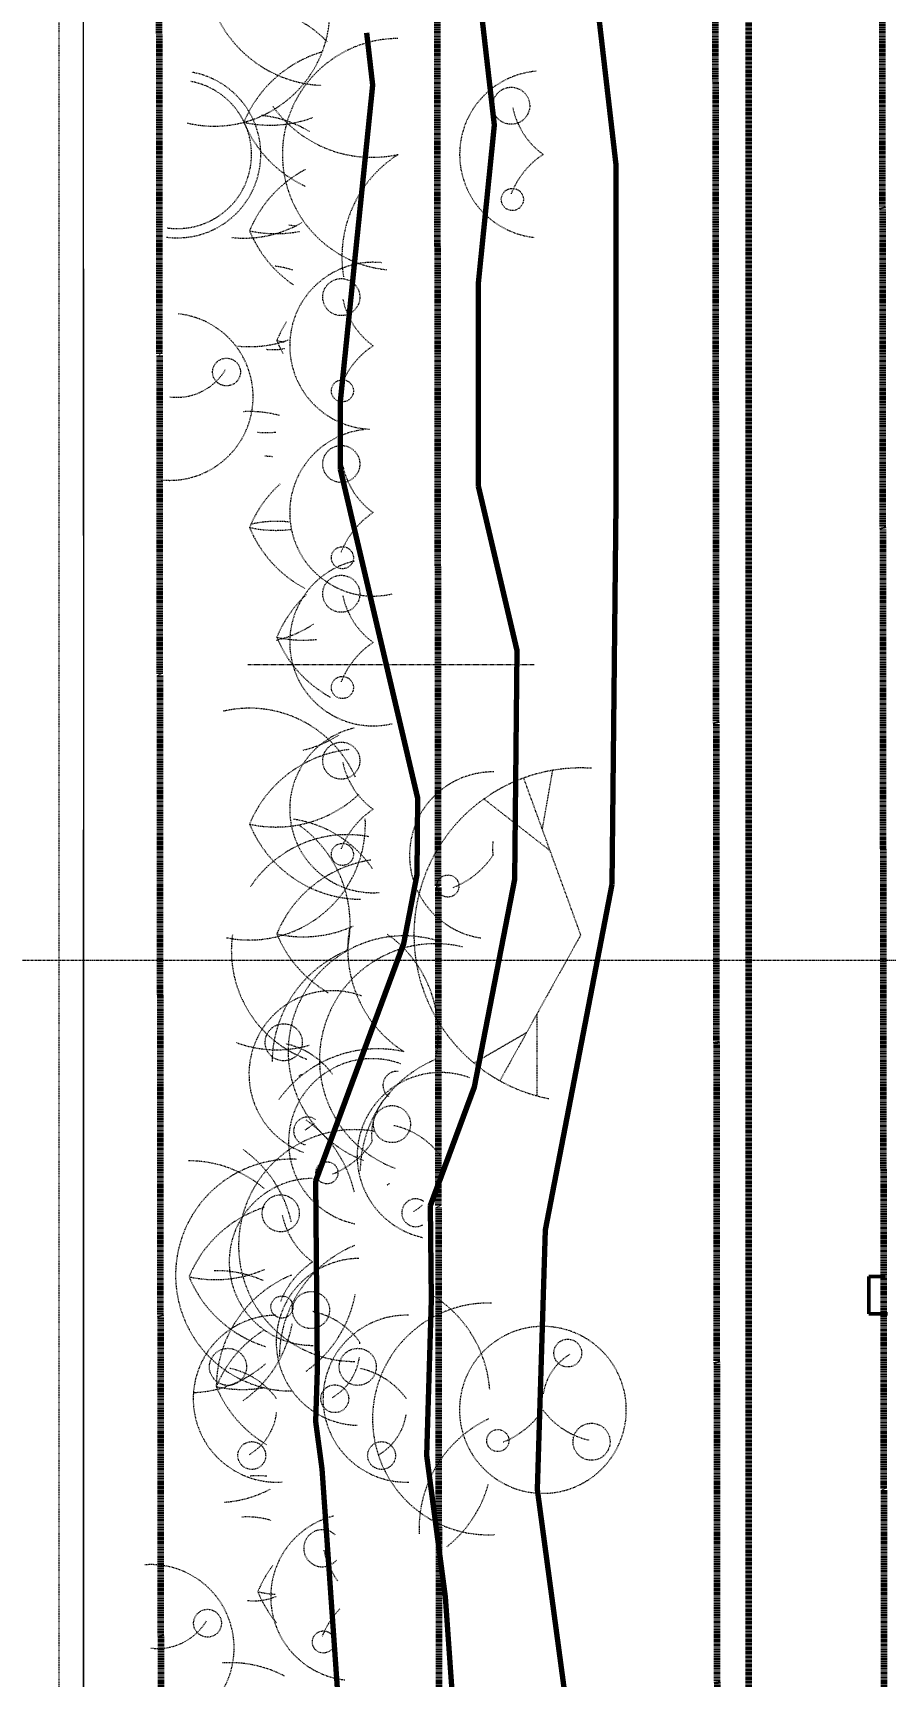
# Model space of a CAD drawing. Header units: inches. Extents: x -4292 to -464, y 9706 to 12474.
# Drawn here: x -4015.2 to -3831.3, y 10348.8 to 10703.3 of the extents above; entities that cross this region are included whole.
import ezdxf

# ---------------------------------------------------------------- set-up
doc = ezdxf.new("R2010")
doc.units = ezdxf.units.IN
doc.header["$MEASUREMENT"] = 0
for name, pattern in [('Aligning Line 1_8_', [0.25, 0.125, -0.125]), ('Dash', [0.25, 0.125, -0.125]), ('Dash 1_16_', [0.125, 0.0625, -0.0625]), ('Double Dash 3_8_', [1, 0.375, -0.125, 0.125, -0.125, 0.125, -0.125]), ('Grid Line 1_2_', [0.875, 0.5, -0.125, 0.125, -0.125]), ('Hidden 1_8_', [0.1875, 0.125, -0.0625])]:
    doc.linetypes.add(name, pattern=pattern)
for name, color, linetype, lineweight in [('A-ANNO-DIMS', 211, 'Continuous', 9), ('A-ANNO-DIMS-120', 211, 'Continuous', 9), ('A-DETL-GENF-HDLN-1', 9, 'Dash', 9), ('A-DETL-HDLN', 90, 'Hidden 1_8_', 9), ('A-GENM-2', 250, 'Continuous', 50), ('C-PROP-LINE-1', 170, 'Double Dash 3_8_', 140), ('C-PROP-LINE-2', 91, 'Dash 1_16_', 140), ('C-TOPO', 7, 'Continuous', 9), ('C-TOPO-MAJR-1', 130, 'Continuous', 70), ('G-ANNO-SYMB-1', 147, 'Aligning Line 1_8_', 9), ('S-GRID-1', 1, 'Grid Line 1_2_', 9)]:
    doc.layers.add(name, color=color, linetype=linetype, lineweight=lineweight)
doc.styles.add('Century Gothic_B', font='GOTHICB.TTF', dxfattribs={"height": 11.25})
doc.dimstyles.new('OD__1__Tol__', dxfattribs={"dimscale": 12, "dimtxt": 11.746893, "dimasz": 1.25, "dimexe": 0.9375, "dimexo": 0.625, "dimgap": 0.15625, "dimtad": 1, "dimdec": 0, "dimzin": 3, "dimdsep": 46, "dimlunit": 4, "dimtxsty": 'Century Gothic_B', "dimblk1": 'OBLIQUE', "dimblk2": 'OBLIQUE', "dimsah": 1, "dimcen": 0.09, "dimdle": 0.9375, "dimazin": 0, "dimtfac": 1, "dimtdec": 4, "dimtix": 1, "dimtmove": 0, "dimatfit": 3, "dimfxl": 1, "dimtvp": 1, "dimtfill": 1, "dimfrac": 2, "dimtolj": 1, "dimtzin": 0, "dimarcsym": 2})

# ---------------------------------------------------------------- blocks, each defined once
blk = doc.blocks.new('DIMBLOCK16-FLOOR PLAN - 1ST FLOOR')
at = {"layer": 'A-ANNO-DIMS-120'}
for p, q in [((-3828.32, 11545.4), (-3828.32, 10269.06)), ((-3828.32, 10280.31), (-3828.32, 11545.4)), ((-3338.72, 10283.41), (-3338.72, 10269.06)), ((-3338.72, 10280.31), (-3338.72, 10283.41)), ((-3839.57, 10280.31), (-3338.72, 10280.31))]:
    blk.add_line(p, q, dxfattribs=at)
at = {"layer": 'A-ANNO-DIMS-120', "lineweight": 50}
for p, q in [((-3828.32, 10280.31), (-3820.82, 10287.81)), ((-3338.72, 10280.31), (-3331.22, 10287.81)), ((-3828.32, 10280.31), (-3835.82, 10272.81)), ((-3338.72, 10280.31), (-3346.22, 10272.81))]:
    blk.add_line(p, q, dxfattribs=at)
at = {"layer": 'A-ANNO-DIMS-120', "color": 0, "insert": (-3613.26, 10296.6), "char_height": 11.25, "width": 71.3764, "attachment_point": 1, "line_spacing_factor": 0.984502, "style": 'Century Gothic_B', "bg_fill": 3, "box_fill_scale": 1.25, "bg_fill_color": 256, "bg_fill_true_color": 13158600, "bg_fill_transparency": 0}
blk.add_mtext('40\' - 10"', dxfattribs=at)
blk = doc.blocks.new('_Oblique')
at = {"color": 0, "linetype": 'ByBlock', "lineweight": -2}
blk.add_line((-0.5, -0.5), (0.5, 0.5), dxfattribs=at)

msp = doc.modelspace()

# ---------------------------------------------------------------- linework, layer by layer
at = {"layer": 'A-DETL-GENF-HDLN-1'}
for p, q in [((-3905.27175, 10531.49047), (-3903.027, 10544.22108)), ((-3896.98806, 10508.73121), (-3909.30078, 10542.56014)), ((-3903.58599, 10526.85887), (-3917.89494, 10538.03825)), ((-3896.98806, 10508.73121), (-3914.44121, 10477.2449)), ((-3906.47779, 10491.61128), (-3906.47779, 10474.00449)), ((-3908.69905, 10487.60403), (-3920.02345, 10481.06588))]:
    msp.add_line(p, q, dxfattribs=at)
for centre, radius in [((-3911.99775, 10687.57771), 4), ((-3911.74787, 10667.36094), 2.38542), ((-3948.66161, 10646.30039), 4), ((-3973.41689, 10630.13559), 3), ((-3948.41173, 10626.08362), 2.38542), ((-3948.66161, 10610.30039), 4), ((-3948.41173, 10590.08362), 2.38542), ((-3948.66161, 10582.30039), 4), ((-3948.41173, 10562.08362), 2.38542), ((-3948.66161, 10546.30039), 4), ((-3948.41173, 10526.08362), 2.38542), ((-3925.65901, 10519.25312), 2.38542), ((-3961.06618, 10485.54802), 4), ((-3937.72948, 10467.89849), 4), ((-3951.75999, 10457.38854), 2.38542), ((-3961.71199, 10448.65323), 4), ((-3961.46211, 10428.43646), 2.38542), ((-3955.18692, 10427.78509), 4), ((-3973.09702, 10415.53096), 4), ((-3945.09702, 10415.53096), 4), ((-3899.79419, 10418.50507), 3), ((-3950.05669, 10408.65575), 3), ((-3914.88073, 10399.62562), 2.38542), ((-3894.66396, 10399.37573), 4), ((-3967.96678, 10396.40162), 3), ((-3939.96678, 10396.40162), 3), ((-3977.51299, 10360.22924), 3), ((-3952.50784, 10356.17728), 2.38542)]:
    msp.add_circle(centre, radius, dxfattribs=at)
for centre, radius, start, end in [((-3976.09117, 10708.18045), 25, 270, 63.9273622), ((-3951.84144, 10718.20192), 26.23889, 202.4534107, 267.530168), ((-3969.67172, 10684.01869), 25, 43.9285301, 74.2114716), ((-3945.42199, 10673.99722), 26.23889, 106.423359, 157.5465893), ((-3936.36362, 10677.08496), 25, 90.2782064, 264.1620818), ((-3984.01469, 10677.08496), 18, 270, 79.78543), ((-3984.01469, 10677.08496), 16, 270, 79.7819761), ((-3905.12374, 10677.08496), 18, 94.6481303, 264.159109), ((-3963.97175, 10709.63098), 26.23889, 257.4534107, 290.3934601), ((-3968.45061, 10660.61276), 25, 58.808872, 84.1620431), ((-3942.06358, 10702.69726), 26.23889, 215.4534107, 282.5465893), ((-3895.2475, 10690.65284), 16.78176, 192.0513601, 233.9486399), ((-3976.09117, 10708.18045), 25, 256.6018565, 270), ((-3945.42199, 10694.04016), 26.23889, 202.4534107, 245.2326436), ((-3944.20088, 10650.59129), 26.23889, 117.6378904, 157.5465893), ((-3922.28347, 10654.94385), 26.23889, 122.4534107, 189.5465893), ((-3894.89017, 10661.7208), 18.46031, 123.6662964, 158.3337036), ((-3984.01469, 10677.08496), 16, 261.9536081, 270), ((-3969.67172, 10684.01869), 25, 270, 300.0461437), ((-3962.75065, 10686.22506), 26.23889, 257.4534107, 281.1307448), ((-3944.20088, 10670.63424), 26.23889, 202.4534107, 235.8306915), ((-3962.57561, 10636.92503), 25, 80.2608784, 84.1619966), ((-3984.01469, 10677.08496), 18, 262.2014057, 270), ((-3969.67172, 10684.01869), 25, 263.9863215, 270), ((-3964.88419, 10635.06049), 18, 71.3793103, 84.163118), ((-3941.78759, 10635.80764), 18, 84.1630892, 267.8281066), ((-3931.91135, 10649.37553), 16.78176, 192.0513601, 233.9486399), ((-3985.67221, 10624.77307), 18, 270, 84.1633763), ((-3938.32588, 10626.90356), 26.23889, 147.5392553, 157.5465893), ((-3968.45061, 10660.61276), 25, 264.1619902, 270), ((-3968.45061, 10660.61276), 25, 270, 289.5460809), ((-3963.36466, 10647.19184), 12.22615, 262.8605029, 281.9917714), ((-3956.87565, 10662.53733), 26.23889, 257.4534107, 261.1713058), ((-3938.32588, 10646.94651), 26.23889, 202.4534107, 209.260349), ((-3931.55403, 10620.44349), 18.46031, 123.6662964, 158.3337036), ((-3984.15267, 10636.90442), 12.22615, 262.8605029, 329.0244958), ((-3968.45061, 10596.61276), 25, 75.0446489, 93.0024675), ((-3964.88419, 10635.06049), 18, 264.1590459, 270), ((-3964.88419, 10635.06049), 18, 270, 277.0589539), ((-3941.78759, 10599.80764), 18, 96.5702793, 270), ((-3962.57561, 10636.92503), 25, 264.1620367, 268.0631549), ((-3985.67221, 10624.77307), 18, 264.1588603, 270), ((-3931.91135, 10613.37553), 16.78176, 192.0513601, 233.9486399), ((-3944.20088, 10586.59129), 26.23889, 132.268949, 157.5465893), ((-3931.55403, 10584.44349), 18.46031, 123.6662964, 158.3337036), ((-3962.75065, 10622.22506), 26.23889, 257.4534107, 277.1171394), ((-3944.20088, 10606.63424), 26.23889, 202.4534107, 241.9566623), ((-3962.57561, 10572.92503), 25, 83.7726417, 103.2289131), ((-3941.78759, 10571.80764), 18, 103.2201028, 270), ((-3938.32588, 10562.90356), 26.23889, 133.0951223, 157.5465893), ((-3931.91135, 10585.37553), 16.78176, 192.0513601, 233.9486399), ((-3941.78759, 10599.80764), 18, 270, 283.2281441), ((-3968.45061, 10596.61276), 25, 283.2286056, 303.4400496), ((-3956.87565, 10598.53733), 26.23889, 257.4534107, 276.3996288), ((-3938.32588, 10582.94651), 26.23889, 202.4534107, 241.056444), ((-3931.55403, 10556.44349), 18.46031, 123.6662964, 158.3337036), ((-3968.45061, 10532.61276), 25, 23.9531497, 103.2288361), ((-3941.78759, 10535.80764), 18, 103.2200507, 270), ((-3941.78759, 10571.80764), 18, 270, 283.2281849), ((-3962.57561, 10572.92503), 25, 283.2286535, 302.621882), ((-3944.20088, 10522.59129), 26.23889, 96.2539006, 157.5465893), ((-3931.91135, 10549.37553), 16.78176, 192.0513601, 233.9486399), ((-3915.93499, 10525.87725), 18, 89.4009539, 180), ((-3896.98806, 10508.73121), 36, 86.1532735, 180), ((-3962.75065, 10558.22506), 26.23889, 257.4534107, 313.1866283), ((-3931.55403, 10520.44349), 18.46031, 123.6662964, 158.3337036), ((-3968.45061, 10532.61276), 25, 270, 2.5400416), ((-3944.20088, 10542.63424), 26.23889, 202.4534107, 269.5465893), ((-3962.57561, 10508.92503), 25, 34.2435157, 81.8155228), ((-3972.99085, 10511.03698), 26.23889, 347.4534107, 54.5465893), ((-3947.37856, 10505.33701), 25, 79.2176632, 146.7892359), ((-3903.80364, 10527.39679), 12.22615, 172.6801566, 187.1394971), ((-3915.93499, 10525.87725), 18, 180, 261.8992512), ((-3931.29914, 10536.11082), 18.46031, 291.6662964, 326.3337036), ((-3938.32588, 10498.90356), 26.23889, 98.6607115, 157.5465893), ((-3941.78759, 10535.80764), 18, 270, 274.0561112), ((-3968.45061, 10532.61276), 25, 258.5204804, 270), ((-3947.37856, 10505.33701), 25, 172.1568944, 249.632446), ((-3956.87565, 10534.53733), 26.23889, 257.4534107, 294.3707821), ((-3938.32588, 10518.94651), 26.23889, 202.4534107, 240.0141264), ((-3935.10923, 10483.50728), 25, 90, 249.6383263), ((-3921.02908, 10505.64839), 26.23889, 170.4534107, 237.5465893), ((-3953.96643, 10487.51246), 26.23889, 347.4534107, 54.5465893), ((-3935.10923, 10483.50728), 25, 73.7267049, 90), ((-3896.98806, 10508.73121), 36, 180, 259.0243902), ((-3937.35709, 10481.08729), 26.23889, 112.4534107, 179.5465893), ((-3928.35413, 10481.81249), 25, 76.4894256, 249.6324599), ((-3950.57344, 10478.674), 18, 69.6290292, 249.6421942), ((-3962.57561, 10508.92503), 25, 249.6380601, 270), ((-3962.57561, 10508.92503), 25, 270, 286.3042008), ((-3940.80919, 10457.89498), 26.23889, 77.4534107, 144.5465893), ((-3964.14132, 10468.79776), 16.78176, 36.0513601, 77.9486399), ((-3942.03597, 10464.01268), 18, 69.6415094, 180), ((-3927.23674, 10461.02448), 18, 69.6289944, 257.8766158), ((-3918.33266, 10457.56276), 26.23889, 112.4534107, 179.5465893), ((-3936.67346, 10476.268), 3, 84.5324609, 180), ((-3972.99085, 10499.63705), 26.23889, 305.4534107, 306.8844456), ((-3936.67346, 10476.268), 3, 180, 234.4708277), ((-3929.90462, 10465.53221), 12.22615, 132.4572557, 187.1394971), ((-3955.93595, 10466.41868), 3, 54.4662809, 264.5366121), ((-3971.42386, 10447.39905), 26.23889, 12.8190828, 54.5465893), ((-3945.81156, 10441.69909), 25, 79.690193, 270.2582631), ((-3962.70479, 10477.15447), 12.22615, 300.9755042, 312.4591497), ((-3940.80462, 10451.14824), 16.78176, 36.0513601, 77.9486399), ((-3985.02169, 10441.01992), 26.23889, 12.8198427, 54.5465893), ((-3942.03597, 10464.01268), 18, 180, 258.0832467), ((-3957.40013, 10474.24624), 18.46031, 291.6662964, 326.3337036), ((-3959.40939, 10435.31996), 25, 87.5611599, 270.4353669), ((-3981.50099, 10434.9656), 25, 49.5116171, 90.5483371), ((-3954.83797, 10438.16048), 18, 90.2531721, 270), ((-3953.96643, 10476.11253), 26.23889, 305.4534107, 306.8844727), ((-3932.59925, 10448.76916), 3, 54.4660489, 302.0331155), ((-3939.36809, 10459.50494), 12.22615, 300.9755042, 312.8875525), ((-3957.25126, 10424.94413), 26.23889, 107.8255593, 157.5465893), ((-3944.96173, 10451.72836), 16.78176, 192.0513601, 233.9486399), ((-3935.79009, 10417.44936), 26.23889, 112.4534107, 179.5465893), ((-3975.80102, 10460.5779), 26.23889, 257.4534107, 294.0165381), ((-3944.69417, 10420.91107), 18, 90.5538673, 268.3121206), ((-3944.6044, 10422.79632), 18.46031, 123.6662964, 158.3337036), ((-3957.25126, 10444.98707), 26.23889, 202.4534107, 252.8177241), ((-3975.62599, 10411.27787), 25, 66.1397216, 91.2606663), ((-3949.38792, 10411.07023), 26.23889, 112.4534107, 179.5465893), ((-3971.42386, 10435.99913), 26.23889, 305.4534107, 349.4911836), ((-3916.91319, 10404.29677), 25, 88.2668575, 273.1685876), ((-3942.7887, 10408.64848), 26.23889, 4.4522201, 57.5465893), ((-3962.60427, 10408.65694), 18, 90.4427532, 273.845077), ((-3958.26206, 10411.03483), 16.78176, 36.0513601, 77.9486399), ((-3934.60427, 10408.65694), 18, 88.271761, 271.9918027), ((-3951.37626, 10401.2564), 26.23889, 122.5448017, 157.5465893), ((-3985.02169, 10429.62), 26.23889, 305.4534107, 349.4904921), ((-3905.15671, 10406.24975), 18, 90.2138688, 180), ((-3905.15671, 10406.24975), 18, 268.9606248, 88.2589628), ((-3954.83797, 10438.16048), 18, 270, 270.5491243), ((-3956.82552, 10419.39154), 12.22615, 5.1540449, 7.1394971), ((-3981.50099, 10434.9656), 25, 272.111823, 311.5193212), ((-3976.17215, 10398.7807), 16.78176, 36.0513601, 77.9486399), ((-3956.82552, 10419.39154), 12.22615, 300.9755042, 351.5777241), ((-3948.17215, 10398.7807), 16.78176, 36.0513601, 77.9486399), ((-3893.02536, 10407.76929), 12.22615, 120.9755042, 171.1666048), ((-3969.92602, 10436.89017), 26.23889, 257.4534107, 280.1240685), ((-3951.37626, 10421.29934), 26.23889, 202.4534107, 239.4417141), ((-3974.73562, 10407.13741), 12.22615, 300.9755042, 353.5170016), ((-3946.73562, 10407.13741), 12.22615, 300.9755042, 351.1646401), ((-3905.15671, 10406.24975), 18, 180, 266.733813), ((-3920.52086, 10416.48332), 18.46031, 291.6662964, 322.9703604), ((-3891.58882, 10416.12599), 16.78176, 216.0513601, 257.9486399), ((-3905.63632, 10380.60476), 26.23889, 115.4534107, 182.5465893), ((-3966.67172, 10367.01869), 25, 85.4791097, 93.9947768), ((-3942.19207, 10397.26417), 26.23889, 308.4534107, 344.4506382), ((-3975.62599, 10411.27787), 25, 273.9940348, 297.75347), ((-3968.9803, 10365.15415), 18, 73.3633469, 93.982235), ((-3945.8837, 10365.9013), 18, 104.2853845, 263.6846802), ((-3952.75772, 10376.39404), 4, 46.1151844, 247), ((-3989.76831, 10354.86673), 18, 283.4738925, 93.9821947), ((-3942.42199, 10356.99722), 26.23889, 143.2450849, 157.5465893), ((-3952.75772, 10376.39404), 4, 247, 321.4999303), ((-3936.00746, 10379.46918), 16.78176, 192.0513601, 217.1199623), ((-3967.46077, 10377.2855), 12.22615, 262.8605029, 293.0246177), ((-3960.97175, 10392.63098), 26.23889, 257.4534107, 265.6794195), ((-3942.42199, 10377.04016), 26.23889, 202.4534107, 219.9112984), ((-3935.65014, 10350.53714), 18.46031, 136.0149611, 158.3337036), ((-3988.24878, 10366.99808), 12.22615, 262.8605029, 329.0244958), ((-3972.54672, 10326.70642), 25, 62.281588, 93.994711)]:
    msp.add_arc(centre, radius, start, end, dxfattribs=at)
at = {"layer": 'A-DETL-HDLN'}
msp.add_line((-3968.81466, 10567.04056), (-3907.07694, 10567.04056), dxfattribs=at)
at = {"layer": 'C-PROP-LINE-1'}
for p, q in [((-3989.61052, 12268.68951), (-3987.00617, 9767.3363)), ((-3929.52303, 12184.68951), (-3927.0955, 9853.16749)), ((-3869.44796, 12124.68951), (-3867.12227, 9890.97905))]:
    msp.add_line(p, q, dxfattribs=at)
at = {"layer": 'C-PROP-LINE-2'}
msp.add_line((-3860.72374, 9980.1894), (-3860.72374, 11433.3894), dxfattribs=at)
at = {"layer": 'C-TOPO'}
for p, q in [((-4004.23425, 10652.43164), (-4004.23425, 10711.75415)), ((-4004.23425, 10652.43164), (-4004.23425, 10711.75415)), ((-4004.23425, 10652.43164), (-4004.23425, 10594.88525)), ((-4004.23425, 10594.88525), (-4004.23425, 10652.43164)), ((-4004.23425, 10594.88525), (-4004.23425, 10531.34326)), ((-4004.23425, 10594.88525), (-4004.23425, 10531.34326)), ((-4004.23425, 10480.31616), (-4004.23425, 10531.34326)), ((-4004.23425, 10531.34326), (-4004.23425, 10480.31616)), ((-4004.23425, 10480.31616), (-4004.23425, 10442.16943)), ((-4004.23425, 10442.16943), (-4004.23425, 10480.31616)), ((-4004.23425, 10371.91772), (-4004.23425, 10442.16943)), ((-4004.23425, 10442.16943), (-4004.23425, 10371.91772)), ((-4004.23425, 10371.91772), (-4004.23425, 10223.78906)), ((-4004.23425, 10223.78906), (-4004.23425, 10371.91772))]:
    msp.add_line(p, q, dxfattribs=at)
at = {"layer": 'C-TOPO-MAJR-1'}
for p, q in [((-3889.33267, 10674.81958), (-3895.86824, 10731.31421)), ((-3889.33266, 10601.90479), (-3889.33266, 10674.81952)), ((-3919.06399, 10605.53646), (-3919.06399, 10649.2853)), ((-3948.79532, 10609.16826), (-3948.79532, 10623.75104)), ((-3890.18051, 10519.66347), (-3889.33266, 10601.90465)), ((-3904.5939, 10445.05298), (-3890.18054, 10519.66333)), ((-3906.2896, 10389.09521), (-3904.59391, 10445.05291)), ((-3899.50683, 10338.22415), (-3906.28961, 10389.09499))]:
    msp.add_line(p, q, dxfattribs=at)
at = {"layer": 'C-TOPO-MAJR-1', "flags": 128}
for points in [[(-3919.06399, 10649.28538), (-3915.57372, 10683.41244), (-3919.49506, 10717.30919)], [(-3948.79532, 10623.75124), (-3941.81478, 10692.00536), (-3943.12187, 10703.30408)], [(-3954.17441, 10455.63855), (-3935.17185, 10506.82913), (-3932.28916, 10521.75124), (-3932.1196, 10538.19948), (-3948.79527, 10609.16806)], [(-3929.38414, 10450.34578), (-3919.88288, 10475.94102), (-3911.23484, 10520.70736), (-3910.72613, 10570.05207), (-3919.06398, 10605.53643)], [(-3954.12575, 10403.7272), (-3953.78661, 10414.91874), (-3954.17442, 10455.63854)], [(-3930.20767, 10396.4112), (-3929.19026, 10429.98583), (-3929.38416, 10450.34572)], [(-3946.95208, 10310.17437), (-3952.76919, 10393.55299), (-3954.12575, 10403.72716)], [(-3923.22945, 10324.19926), (-3926.13801, 10365.88857), (-3930.20768, 10396.41107)]]:
    msp.add_lwpolyline(points, dxfattribs=at)
at = {"layer": 'G-ANNO-SYMB-1'}
msp.add_line((-4009.5295, 9846.2766), (-4009.5295, 12240.74859), dxfattribs=at)

# ---------------------------------------------------------------- dimensions: what is measured, and where the dimension line sits
at = {"layer": 'A-ANNO-DIMS'}
dim = msp.add_linear_dim(base=(-3338.72374, 10280.30762), p1=(-3828.32374, 11552.9019), p2=(-3338.72374, 10290.91422), dimstyle='OD__1__Tol__', override={"dimpost": '<>', "dimfxl": 1353.632539}, dxfattribs=at)
dim.commit()
dim.dimension.update_dxf_attribs({"geometry": 'DIMBLOCK16-FLOOR PLAN - 1ST FLOOR', "text_midpoint": (-3583.52374, 10288.09059)})

# ---------------------------------------------------------------- next in the draw order: linework, layer by layer
at = {"layer": 'A-GENM-2'}
for p, q in [((-3831.32374, 10434.9894), (-3834.82374, 10434.9894)), ((-3834.82374, 10434.9894), (-3834.82374, 10426.9894)), ((-3834.82374, 10426.9894), (-3830.82374, 10426.9894))]:
    msp.add_line(p, q, dxfattribs=at)
at = {"layer": 'C-PROP-LINE-1'}
msp.add_line((-3833.41046, 12088.68951), (-3830.99429, 9768.08086), dxfattribs=at)
at = {"layer": 'S-GRID-1'}
msp.add_line((-464.45104, 10503.1894), (-4232.19143, 10503.1894), dxfattribs=at)

doc.saveas('drawing.dxf')
